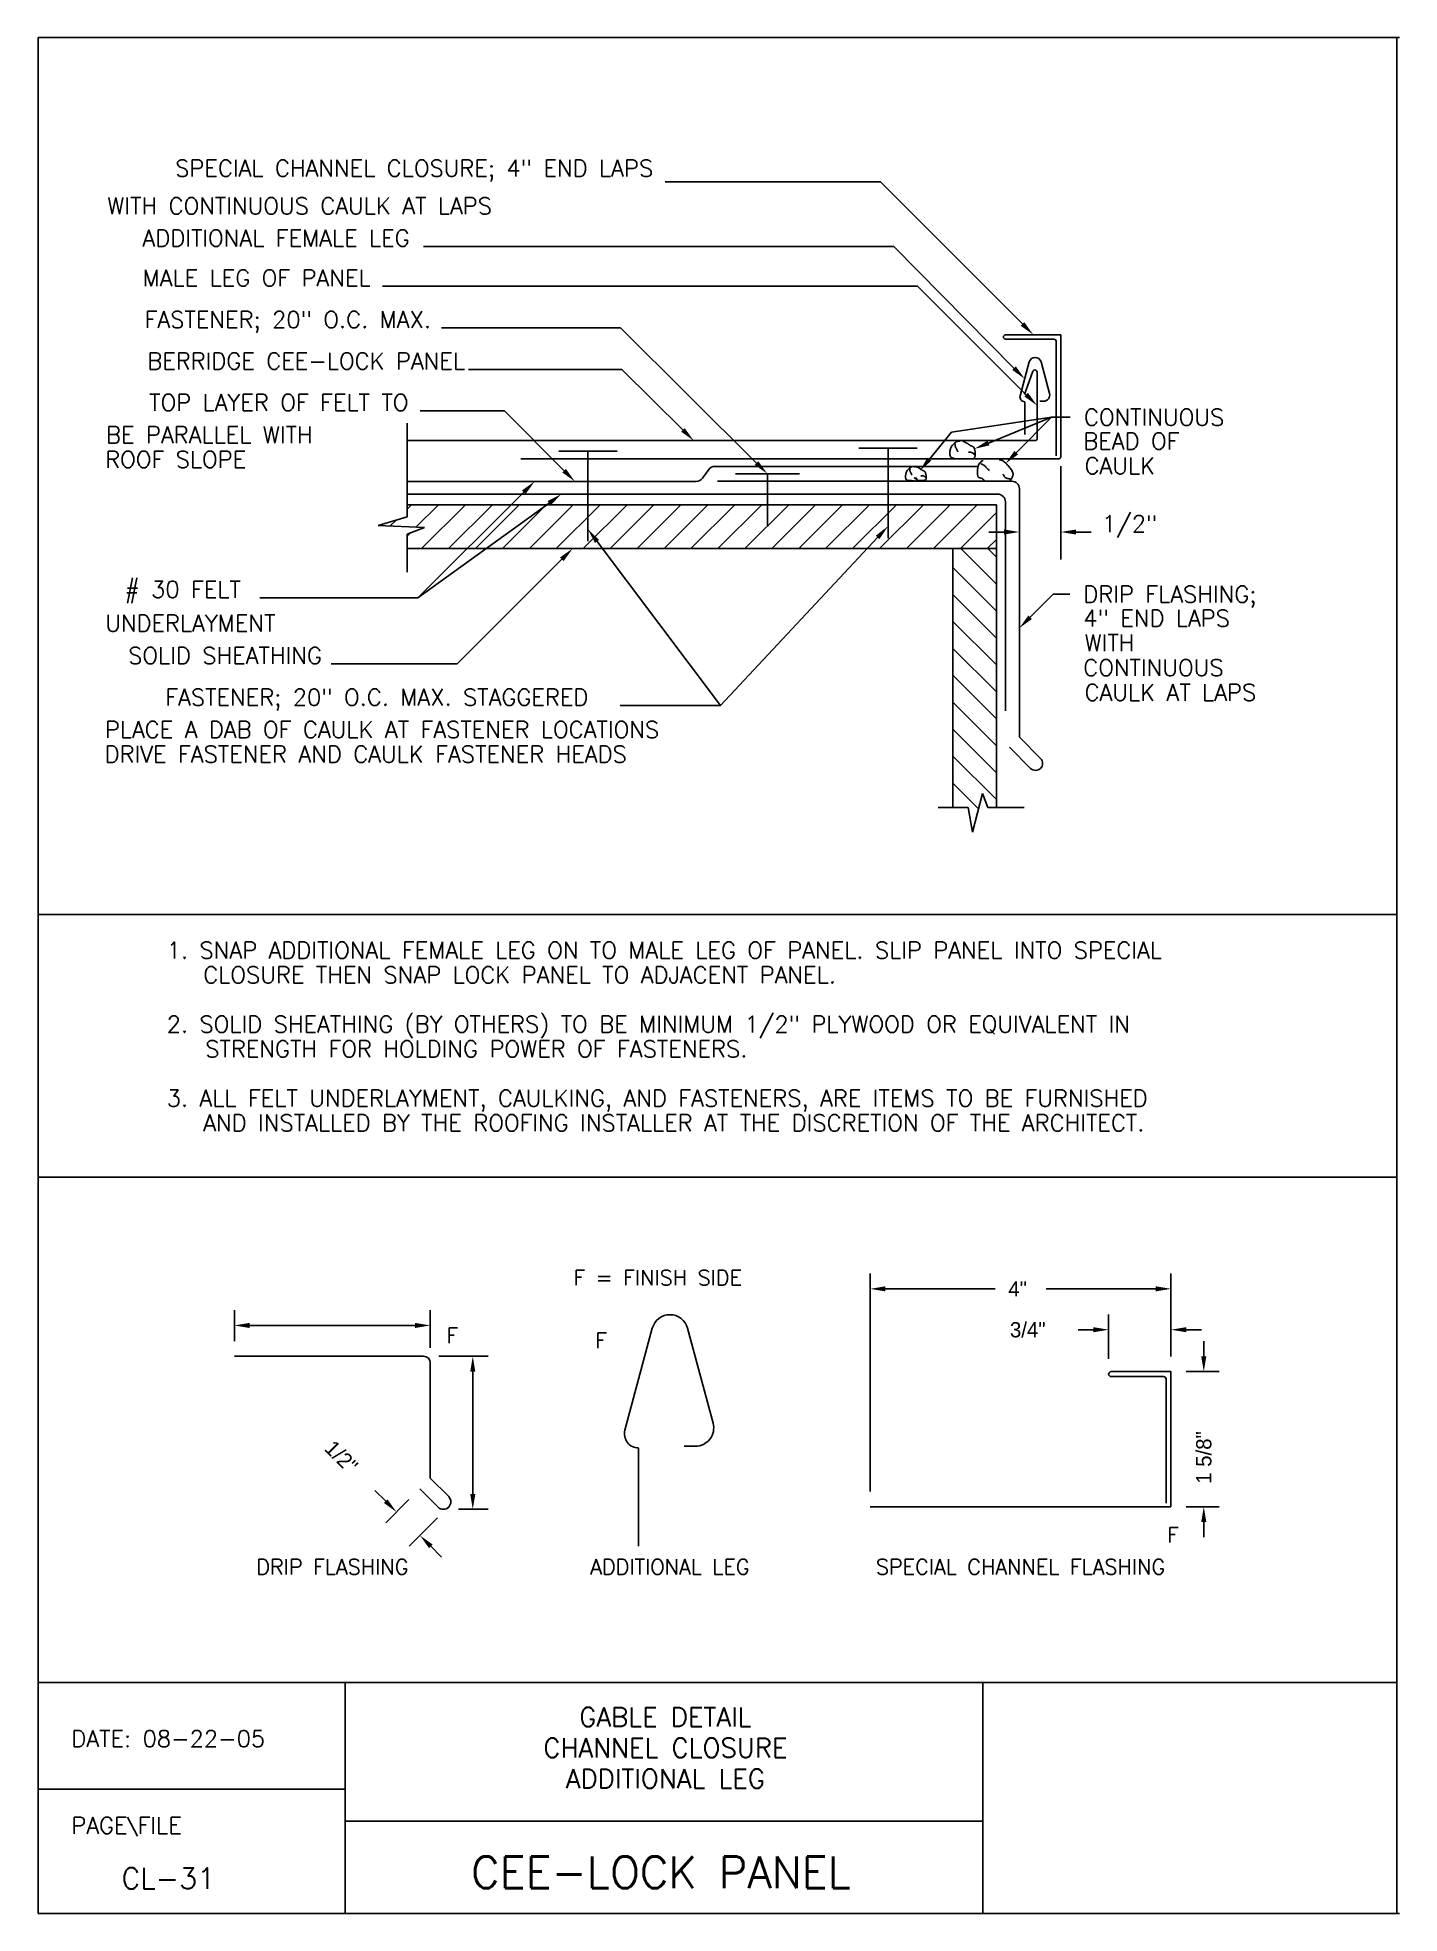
# Model space of a CAD drawing. Extents: x -3.1 to 26.4, y -6.5 to 34.1.
import ezdxf
from ezdxf.enums import TextEntityAlignment as Align

# ---------------------------------------------------------------- set-up
doc = ezdxf.new("R2010")
doc.units = 0
doc.header["$LTSCALE"] = 0.4
doc.header["$MEASUREMENT"] = 0
doc.layers.get('0').update_dxf_attribs({"linetype": 'CONTINUOUS'})
for name, color, linetype in [('1', 7, 'CONTINUOUS'), ('BORDER', 7, 'CONTINUOUS'), ('CMP-FLSH', 7, 'CONTINUOUS'), ('DIM-TXT', 7, 'CONTINUOUS'), ('STRCTR', 7, 'CONTINUOUS')]:
    doc.layers.add(name, color=color, linetype=linetype)
doc.styles.add('AU101S01', font='SIMPLEX.SHX')
doc.styles.add('ROMANS', font='romans', dxfattribs={"height": 0.275})

# ---------------------------------------------------------------- blocks, each defined once
blk = doc.blocks.new('*X0')
at = {"color": 0, "linetype": 'CONTINUOUS'}
for p, q in [((11.887, 20.151), (11.962, 20.226)), ((12.047, 19.826), (12.448, 20.226)), ((12.149, 19.441), (12.934, 20.226)), ((12.636, 19.441), (13.421, 20.226)), ((13.122, 19.441), (13.907, 20.226)), ((13.608, 19.441), (14.393, 20.226)), ((14.094, 19.441), (14.879, 20.226)), ((14.58, 19.441), (15.365, 20.226)), ((15.066, 19.441), (15.851, 20.226)), ((15.552, 19.441), (16.337, 20.226)), ((16.039, 19.441), (16.824, 20.226)), ((16.525, 19.441), (17.31, 20.226)), ((17.011, 19.441), (17.796, 20.226)), ((17.497, 19.441), (18.282, 20.226)), ((17.983, 19.441), (18.768, 20.226)), ((18.469, 19.441), (19.254, 20.226)), ((18.955, 19.441), (19.74, 20.226)), ((19.441, 19.441), (20.226, 20.226)), ((19.928, 19.441), (20.713, 20.226)), ((20.414, 19.441), (21.199, 20.226)), ((20.9, 19.441), (21.685, 20.226)), ((21.386, 19.441), (22.171, 20.226)), ((21.872, 19.441), (22.523, 20.092)), ((11.583, 19.848), (11.689, 19.953)), ((11.887, 19.665), (11.941, 19.72)), ((22.358, 19.441), (22.523, 19.606))]:
    blk.add_line(p, q, dxfattribs=at)
blk = doc.blocks.new('*X1')
at = {"color": 0, "linetype": 'CONTINUOUS'}
for p, q in [((22.523, 18.799), (21.88, 19.441)), ((22.523, 19.285), (22.366, 19.441)), ((22.523, 18.313), (21.738, 19.098)), ((22.523, 17.826), (21.738, 18.611)), ((22.523, 17.34), (21.738, 18.125)), ((22.523, 16.854), (21.738, 17.639)), ((22.523, 16.368), (21.738, 17.153)), ((22.523, 15.882), (21.738, 16.667)), ((22.523, 15.396), (21.738, 16.181)), ((22.523, 14.91), (21.738, 15.695)), ((22.202, 14.745), (21.738, 15.208)), ((22.102, 14.358), (22.082, 14.378))]:
    blk.add_line(p, q, dxfattribs=at)

msp = doc.modelspace()

# ---------------------------------------------------------------- linework, layer by layer
at = {"layer": '1', "color": 5}
for p, q in [((26.443, 34.08), (-3.038, 34.08)), ((-3.038, 34.08), (-3.038, -6.543)), ((26.383, -6.543), (26.383, 34.08)), ((-3.038, -1.543), (26.403, -1.543)), ((3.613, -6.543), (3.613, -1.554)), ((17.417, -1.543), (17.417, -4.043)), ((17.417, -4.043), (17.417, -6.543)), ((3.613, -4.543), (17.417, -4.543)), ((-3.038, -6.543), (26.443, -6.543)), ((20.907, -6.543), (6.655, -6.543))]:
    msp.add_line(p, q, dxfattribs=at)
at = {"layer": '1', "color": 7}
msp.add_line((26.403, -1.543), (20.907, -1.543), dxfattribs=at)
at = {"layer": 'BORDER', "color": 5}
for p, q in [((26.383, 15.093), (-3.038, 15.093)), ((26.383, 9.399), (-3.038, 9.399))]:
    msp.add_line(p, q, dxfattribs=at)
at = {"layer": 'CMP-FLSH', "color": 1, "linetype": 'CONTINUOUS'}
for p, q in [((19.109, 27.644), (17.917, 27.644)), ((19.109, 27.644), (19.109, 25.003)), ((17.867, 27.594), (17.867, 27.594)), ((17.917, 27.545), (18.961, 27.545)), ((19.01, 27.495), (19.01, 25.025)), ((18.425, 27.056), (18.228, 26.32)), ((18.498, 26.833), (18.325, 26.348)), ((18.594, 25.391), (18.594, 26.833)), ((18.68, 27.056), (18.864, 26.37)), ((18.327, 26.191), (18.327, 25.483)), ((18.737, 26.204), (18.656, 26.204)), ((4.951, 25.351), (18.554, 25.351)), ((19.059, 24.953), (7.414, 24.953)), ((11.671, 24.472), (18.047, 24.472)), ((18.212, 24.306), (18.212, 18.926)), ((18.454, 18.253), (17.997, 18.71)), ((18.212, 18.926), (18.669, 18.469)), ((10.262, 6.13), (9.669, 3.923)), ((11.027, 6.13), (11.578, 4.073)), ((5.311, 5.522), (1.212, 5.522)), ((5.455, 5.378), (5.455, 2.884)), ((21.495, 5.191), (20.199, 5.191)), ((20.199, 5.083), (21.334, 5.083)), ((21.388, 5.029), (21.388, 2.345)), ((21.495, 5.191), (21.495, 2.266)), ((9.966, 3.536), (9.966, 1.411)), ((11.196, 3.575), (10.954, 3.575)), ((5.455, 2.884), (5.853, 2.487)), ((5.623, 2.257), (5.226, 2.654)), ((14.982, 2.266), (21.495, 2.266))]:
    msp.add_line(p, q, dxfattribs=at)
at = {"layer": 'CMP-FLSH', "color": 6, "linetype": 'CONTINUOUS'}
for p, q in [((15.999, 25.189), (14.736, 25.189)), ((15.367, 25.189), (15.367, 23.24)), ((9.498, 25.125), (8.235, 25.125)), ((8.867, 25.125), (8.867, 23.176)), ((17.319, 24.793), (11.619, 24.793)), ((11.213, 24.466), (4.951, 24.466)), ((11.484, 24.724), (11.348, 24.535)), ((13.448, 24.632), (12.061, 24.632)), ((12.755, 24.632), (12.755, 23.488)), ((4.951, 24.192), (17.742, 24.192)), ((17.908, 24.026), (17.908, 19.497))]:
    msp.add_line(p, q, dxfattribs=at)
for points in [[(16.8, 24.973, 0), (16.793, 24.972, 0), (16.784, 24.972, 0), (16.774, 24.973, 0), (16.764, 24.976, 0), (16.754, 24.979, 0), (16.744, 24.982, 0), (16.735, 24.987, 0), (16.728, 24.992, 0), (16.722, 24.997, 0), (16.717, 25.005, 0), (16.713, 25.015, 0), (16.71, 25.027, 0), (16.708, 25.04, 0), (16.707, 25.053, 0), (16.706, 25.066, 0), (16.706, 25.079, 0), (16.706, 25.091, 0), (16.707, 25.101, 0), (16.708, 25.112, 0), (16.709, 25.125, 0), (16.712, 25.14, 0), (16.715, 25.155, 0), (16.719, 25.17, 0), (16.723, 25.185, 0), (16.728, 25.198, 0), (16.733, 25.211, 0), (16.738, 25.221, 0), (16.748, 25.234, 0), (16.76, 25.25, 0), (16.775, 25.265, 0), (16.792, 25.281, 0), (16.81, 25.297, 0), (16.828, 25.311, 0), (16.845, 25.323, 0), (16.862, 25.333, 0), (16.878, 25.34, 0), (16.882, 25.342, 0), (16.888, 25.342, 0), (16.895, 25.342, 0), (16.902, 25.342, 0), (16.908, 25.342, 0), (16.915, 25.341, 0), (16.92, 25.341, 0), (16.923, 25.341, 0), (16.924, 25.34, 0)], [(16.816, 25.293, 0), (16.816, 25.284, 0), (16.817, 25.275, 0), (16.818, 25.264, 0), (16.82, 25.254, 0), (16.822, 25.243, 0), (16.824, 25.232, 0), (16.826, 25.222, 0), (16.829, 25.212, 0), (16.831, 25.205, 0), (16.835, 25.195, 0), (16.84, 25.184, 0), (16.847, 25.171, 0), (16.854, 25.158, 0), (16.861, 25.146, 0), (16.867, 25.134, 0), (16.873, 25.125, 0), (16.876, 25.119, 0), (16.878, 25.117, 0)], [(17.227, 24.973, 0), (17.23, 24.975, 0), (17.233, 24.978, 0), (17.236, 24.982, 0), (17.239, 24.985, 0), (17.242, 24.989, 0), (17.245, 24.994, 0), (17.247, 24.998, 0), (17.249, 25.001, 0), (17.251, 25.005, 0), (17.253, 25.015, 0), (17.255, 25.026, 0), (17.255, 25.039, 0), (17.256, 25.053, 0), (17.255, 25.067, 0), (17.254, 25.081, 0), (17.253, 25.094, 0), (17.252, 25.106, 0), (17.251, 25.117, 0), (17.249, 25.126, 0), (17.247, 25.137, 0), (17.245, 25.148, 0), (17.242, 25.161, 0), (17.238, 25.173, 0), (17.234, 25.185, 0), (17.23, 25.196, 0), (17.225, 25.205, 0), (17.22, 25.213, 0), (17.214, 25.217, 0), (17.207, 25.221, 0), (17.199, 25.225, 0), (17.191, 25.229, 0), (17.181, 25.232, 0), (17.172, 25.235, 0), (17.164, 25.238, 0), (17.156, 25.241, 0), (17.15, 25.245, 0), (17.144, 25.248, 0), (17.139, 25.252, 0), (17.132, 25.257, 0), (17.126, 25.262, 0), (17.119, 25.267, 0), (17.112, 25.272, 0), (17.106, 25.277, 0), (17.1, 25.281, 0), (17.095, 25.285, 0), (17.085, 25.291, 0), (17.071, 25.298, 0), (17.055, 25.306, 0), (17.039, 25.314, 0), (17.023, 25.322, 0), (17.009, 25.33, 0), (16.997, 25.335, 0), (16.989, 25.339, 0), (16.986, 25.34, 0)], [(15.824, 24.488, 0), (15.818, 24.488, 0), (15.81, 24.488, 0), (15.802, 24.489, 0), (15.794, 24.491, 0), (15.786, 24.493, 0), (15.778, 24.496, 0), (15.771, 24.5, 0), (15.765, 24.504, 0), (15.76, 24.508, 0), (15.756, 24.514, 0), (15.753, 24.523, 0), (15.751, 24.532, 0), (15.749, 24.543, 0), (15.748, 24.554, 0), (15.748, 24.565, 0), (15.747, 24.575, 0), (15.748, 24.584, 0), (15.748, 24.592, 0), (15.749, 24.602, 0), (15.75, 24.612, 0), (15.752, 24.624, 0), (15.755, 24.636, 0), (15.758, 24.649, 0), (15.761, 24.661, 0), (15.765, 24.672, 0), (15.769, 24.682, 0), (15.773, 24.69, 0), (15.781, 24.701, 0), (15.791, 24.713, 0), (15.804, 24.726, 0), (15.817, 24.739, 0), (15.831, 24.752, 0), (15.846, 24.763, 0), (15.86, 24.773, 0), (15.874, 24.781, 0), (15.887, 24.787, 0), (15.89, 24.788, 0), (15.895, 24.788, 0), (15.9, 24.789, 0), (15.906, 24.789, 0), (15.912, 24.788, 0), (15.917, 24.788, 0), (15.921, 24.788, 0), (15.924, 24.787, 0), (15.925, 24.787, 0)], [(15.925, 24.787, 0), (15.927, 24.787, 0), (15.93, 24.787, 0), (15.933, 24.786, 0), (15.936, 24.786, 0), (15.939, 24.786, 0), (15.943, 24.786, 0), (15.946, 24.786, 0), (15.948, 24.785, 0), (15.951, 24.785, 0), (15.953, 24.786, 0), (15.956, 24.786, 0), (15.959, 24.787, 0), (15.963, 24.788, 0), (15.966, 24.789, 0), (15.969, 24.789, 0), (15.972, 24.789, 0), (15.974, 24.789, 0), (15.975, 24.787, 0)], [(16.171, 24.488, 0), (16.173, 24.49, 0), (16.175, 24.493, 0), (16.178, 24.496, 0), (16.18, 24.499, 0), (16.183, 24.502, 0), (16.185, 24.505, 0), (16.187, 24.509, 0), (16.188, 24.512, 0), (16.19, 24.514, 0), (16.191, 24.523, 0), (16.193, 24.532, 0), (16.193, 24.543, 0), (16.194, 24.554, 0), (16.193, 24.565, 0), (16.193, 24.577, 0), (16.192, 24.587, 0), (16.191, 24.597, 0), (16.19, 24.605, 0), (16.188, 24.613, 0), (16.187, 24.622, 0), (16.185, 24.631, 0), (16.182, 24.641, 0), (16.179, 24.651, 0), (16.176, 24.661, 0), (16.173, 24.67, 0), (16.169, 24.677, 0), (16.164, 24.683, 0), (16.16, 24.687, 0), (16.154, 24.69, 0), (16.148, 24.693, 0), (16.141, 24.696, 0), (16.133, 24.699, 0), (16.126, 24.702, 0), (16.119, 24.704, 0), (16.113, 24.707, 0), (16.107, 24.709, 0), (16.103, 24.712, 0), (16.098, 24.715, 0), (16.093, 24.719, 0), (16.088, 24.723, 0), (16.083, 24.727, 0), (16.077, 24.732, 0), (16.072, 24.736, 0), (16.068, 24.739, 0), (16.063, 24.742, 0), (16.055, 24.747, 0), (16.044, 24.753, 0), (16.031, 24.759, 0), (16.018, 24.766, 0), (16.005, 24.773, 0), (15.993, 24.778, 0), (15.984, 24.783, 0), (15.977, 24.786, 0), (15.975, 24.787, 0)], [(17.258, 25.029, 0), (17.253, 25.036, 0), (17.246, 25.044, 0), (17.237, 25.052, 0), (17.228, 25.061, 0), (17.218, 25.069, 0), (17.208, 25.076, 0), (17.198, 25.083, 0), (17.189, 25.089, 0), (17.181, 25.093, 0), (17.174, 25.095, 0), (17.165, 25.096, 0), (17.155, 25.098, 0), (17.145, 25.099, 0), (17.135, 25.1, 0), (17.125, 25.1, 0), (17.118, 25.1, 0), (17.113, 25.101, 0), (17.111, 25.101, 0)], [(17.426, 24.92, 0), (17.417, 24.916, 0), (17.406, 24.911, 0), (17.395, 24.903, 0), (17.383, 24.895, 0), (17.372, 24.886, 0), (17.362, 24.876, 0), (17.353, 24.867, 0), (17.345, 24.857, 0), (17.34, 24.848, 0), (17.329, 24.824, 0), (17.32, 24.794, 0), (17.312, 24.759, 0), (17.306, 24.723, 0), (17.303, 24.686, 0), (17.303, 24.649, 0), (17.305, 24.616, 0), (17.312, 24.586, 0), (17.322, 24.563, 0), (17.327, 24.558, 0), (17.333, 24.554, 0), (17.341, 24.551, 0), (17.35, 24.548, 0), (17.359, 24.546, 0), (17.369, 24.543, 0), (17.378, 24.541, 0), (17.385, 24.539, 0), (17.392, 24.536, 0), (17.397, 24.533, 0), (17.403, 24.53, 0), (17.409, 24.526, 0), (17.416, 24.522, 0), (17.423, 24.518, 0), (17.429, 24.514, 0), (17.435, 24.509, 0), (17.44, 24.505, 0), (17.444, 24.5, 0), (17.445, 24.498, 0), (17.447, 24.495, 0), (17.448, 24.491, 0), (17.449, 24.487, 0), (17.45, 24.483, 0), (17.451, 24.479, 0), (17.452, 24.476, 0), (17.452, 24.474, 0), (17.452, 24.474, 0)], [(17.374, 24.848, 0), (17.382, 24.846, 0), (17.391, 24.843, 0), (17.4, 24.839, 0), (17.41, 24.835, 0), (17.419, 24.831, 0), (17.429, 24.826, 0), (17.438, 24.821, 0), (17.446, 24.817, 0), (17.452, 24.813, 0), (17.464, 24.804, 0), (17.476, 24.792, 0), (17.488, 24.778, 0), (17.501, 24.764, 0), (17.514, 24.749, 0), (17.527, 24.735, 0), (17.54, 24.722, 0), (17.553, 24.712, 0), (17.565, 24.706, 0)], [(17.773, 24.938, 0), (17.78, 24.937, 0), (17.787, 24.936, 0), (17.796, 24.935, 0), (17.804, 24.933, 0), (17.813, 24.931, 0), (17.822, 24.928, 0), (17.83, 24.925, 0), (17.837, 24.923, 0), (17.843, 24.92, 0), (17.857, 24.911, 0), (17.873, 24.899, 0), (17.89, 24.886, 0), (17.908, 24.87, 0), (17.925, 24.855, 0), (17.941, 24.838, 0), (17.957, 24.823, 0), (17.97, 24.808, 0), (17.981, 24.795, 0), (17.992, 24.781, 0), (18.005, 24.765, 0), (18.018, 24.747, 0), (18.032, 24.728, 0), (18.045, 24.708, 0), (18.056, 24.688, 0), (18.066, 24.669, 0), (18.073, 24.651, 0), (18.077, 24.634, 0), (18.077, 24.624, 0), (18.075, 24.612, 0), (18.072, 24.6, 0), (18.068, 24.586, 0), (18.063, 24.573, 0), (18.058, 24.56, 0), (18.052, 24.548, 0), (18.047, 24.536, 0), (18.042, 24.527, 0), (18.04, 24.523, 0), (18.037, 24.519, 0), (18.033, 24.513, 0), (18.029, 24.508, 0), (18.025, 24.503, 0), (18.022, 24.498, 0), (18.019, 24.495, 0), (18.017, 24.492, 0), (18.016, 24.491, 0)], [(15.824, 24.488, 0), (15.826, 24.488, 0), (15.83, 24.488, 0), (15.833, 24.488, 0), (15.837, 24.487, 0), (15.841, 24.487, 0), (15.844, 24.487, 0), (15.848, 24.486, 0), (15.851, 24.486, 0), (15.854, 24.486, 0), (15.86, 24.485, 0), (15.866, 24.484, 0), (15.873, 24.484, 0), (15.881, 24.483, 0), (15.888, 24.482, 0), (15.896, 24.481, 0), (15.903, 24.48, 0), (15.91, 24.48, 0), (15.915, 24.48, 0), (15.921, 24.479, 0), (15.928, 24.478, 0), (15.935, 24.477, 0), (15.943, 24.476, 0), (15.951, 24.475, 0), (15.959, 24.475, 0), (15.966, 24.476, 0), (15.972, 24.477, 0), (15.976, 24.48, 0), (15.979, 24.482, 0), (15.981, 24.486, 0), (15.983, 24.491, 0), (15.985, 24.496, 0), (15.986, 24.502, 0), (15.986, 24.507, 0), (15.986, 24.513, 0), (15.986, 24.517, 0), (15.984, 24.521, 0), (15.981, 24.524, 0), (15.977, 24.526, 0), (15.971, 24.528, 0), (15.964, 24.53, 0), (15.957, 24.532, 0), (15.951, 24.533, 0), (15.946, 24.535, 0), (15.943, 24.538, 0), (15.943, 24.541, 0), (15.943, 24.542, 0), (15.945, 24.543, 0), (15.946, 24.543, 0), (15.948, 24.543, 0), (15.95, 24.543, 0), (15.952, 24.542, 0), (15.954, 24.542, 0), (15.955, 24.542, 0), (15.957, 24.541, 0), (15.96, 24.541, 0), (15.963, 24.54, 0), (15.967, 24.539, 0), (15.972, 24.539, 0), (15.976, 24.538, 0), (15.98, 24.536, 0), (15.983, 24.535, 0), (15.986, 24.533, 0), (15.988, 24.531, 0), (15.99, 24.528, 0), (15.99, 24.525, 0), (15.99, 24.521, 0), (15.99, 24.517, 0), (15.99, 24.512, 0), (15.99, 24.508, 0), (15.99, 24.504, 0), (15.991, 24.501, 0), (15.992, 24.498, 0), (15.994, 24.497, 0), (15.996, 24.495, 0), (15.999, 24.494, 0), (16.002, 24.493, 0), (16.005, 24.492, 0), (16.008, 24.491, 0), (16.011, 24.491, 0), (16.014, 24.49, 0), (16.016, 24.49, 0), (16.026, 24.489, 0), (16.037, 24.488, 0), (16.05, 24.487, 0), (16.063, 24.487, 0), (16.077, 24.487, 0), (16.09, 24.487, 0), (16.103, 24.488, 0), (16.115, 24.488, 0), (16.125, 24.488, 0), (16.129, 24.488, 0), (16.135, 24.489, 0), (16.141, 24.49, 0), (16.148, 24.492, 0), (16.155, 24.493, 0), (16.161, 24.493, 0), (16.166, 24.493, 0), (16.169, 24.491, 0), (16.171, 24.488, 0)], [(15.836, 24.748, 0), (15.837, 24.742, 0), (15.837, 24.734, 0), (15.838, 24.725, 0), (15.84, 24.717, 0), (15.841, 24.708, 0), (15.843, 24.699, 0), (15.845, 24.691, 0), (15.847, 24.683, 0), (15.849, 24.677, 0), (15.852, 24.669, 0), (15.856, 24.66, 0), (15.862, 24.65, 0), (15.867, 24.639, 0), (15.873, 24.629, 0), (15.878, 24.62, 0), (15.883, 24.612, 0), (15.886, 24.607, 0), (15.887, 24.605, 0)], [(16.196, 24.534, 0), (16.191, 24.54, 0), (16.185, 24.546, 0), (16.179, 24.553, 0), (16.171, 24.56, 0), (16.163, 24.566, 0), (16.155, 24.573, 0), (16.147, 24.578, 0), (16.139, 24.583, 0), (16.133, 24.586, 0), (16.127, 24.588, 0), (16.12, 24.589, 0), (16.112, 24.59, 0), (16.104, 24.591, 0), (16.095, 24.591, 0), (16.088, 24.592, 0), (16.082, 24.592, 0), (16.077, 24.592, 0), (16.076, 24.592, 0)], [(18.033, 24.518, 0), (18.02, 24.518, 0), (18.005, 24.52, 0), (17.988, 24.524, 0), (17.97, 24.528, 0), (17.952, 24.534, 0), (17.935, 24.54, 0), (17.919, 24.548, 0), (17.906, 24.555, 0), (17.895, 24.563, 0), (17.89, 24.568, 0), (17.885, 24.575, 0), (17.88, 24.584, 0), (17.875, 24.594, 0), (17.87, 24.603, 0), (17.866, 24.612, 0), (17.863, 24.619, 0), (17.861, 24.624, 0), (17.86, 24.625, 0)]]:
    msp.add_polyline3d(points, dxfattribs=at)
at = {"layer": 'CMP-FLSH', "color": 1, "linetype": 'CONTINUOUS'}
for centre, radius, start, end in [((17.917, 27.594), 0.0497, 90.0094, 179.9959), ((17.917, 27.594), 0.0497, 180.0041, 269.9906), ((18.961, 27.495), 0.0497, 0.0132, 89.9868), ((18.553, 27.022), 0.132, 14.9994, 165.0006), ((18.546, 26.833), 0.048, 359.9975, 180.0025), ((18.327, 26.294), 0.102, 164.8219, 270.001), ((18.737, 26.336), 0.132, 269.9944, 15.0039), ((18.554, 25.391), 0.04, 269.9859, 0.0141), ((19.059, 25.003), 0.0497, 270.0116, 359.9831), ((18.047, 24.306), 0.166, 0, 89.9984), ((18.561, 18.361), 0.152, 225, 45), ((10.645, 6.028), 0.396, 14.9994, 165.0006), ((5.311, 5.378), 0.144, 359.9995, 89.9969), ((20.199, 5.137), 0.054, 90.0134, 270.0012), ((21.334, 5.029), 0.054, 0.0064, 90.0009), ((11.196, 3.971), 0.396, 269.9958, 15.0033), ((9.966, 3.844), 0.307, 164.8219, 270.001), ((5.738, 2.372), 0.162, 225, 45)]:
    msp.add_arc(centre, radius, start, end, dxfattribs=at)
at = {"layer": 'CMP-FLSH', "color": 6, "linetype": 'CONTINUOUS'}
for centre, start, end in [((11.619, 24.627), 90.001, 144.1153), ((11.213, 24.632), 269.9894, 324.1294), ((17.742, 24.026), 0.0097, 89.9935)]:
    msp.add_arc(centre, 0.166, start, end, dxfattribs=at)
at = {"layer": 'STRCTR', "color": 3, "linetype": 'CONTINUOUS'}
for p, q in [((15.201, 30.953), (10.543, 30.953)), ((18.279, 27.877), (15.201, 30.953)), ((15.49, 29.556), (5.311, 29.556)), ((18.095, 26.923), (15.49, 29.556)), ((16.008, 28.692), (4.419, 28.692)), ((18.36, 26.345), (16.008, 28.692)), ((9.577, 27.793), (5.698, 27.793)), ((12.521, 24.865), (9.577, 27.793)), ((9.602, 26.894), (6.28, 26.894)), ((10.924, 25.584), (9.602, 26.894)), ((7.059, 25.996), (5.233, 25.996)), ((8.353, 24.7), (7.059, 25.996)), ((16.741, 25.537), (18.905, 25.858)), ((17.543, 25.299), (18.905, 25.858)), ((18.142, 25.088), (18.905, 25.858)), ((18.905, 25.858), (19.312, 25.858)), ((16.262, 24.951), (16.741, 25.537)), ((19.109, 24.796), (19.109, 22.778)), ((7.479, 24.233), (5.188, 21.949)), ((8.028, 23.999), (5.188, 21.949)), ((9.065, 23.169), (11.738, 19.614)), ((15.142, 23.256), (11.738, 19.614)), ((17.882, 23.372), (17.552, 23.372)), ((19.439, 23.372), (19.769, 23.372)), ((8.304, 22.782), (6.036, 20.517)), ((5.188, 21.949), (1.764, 21.949)), ((18.446, 21.526), (18.942, 22.024)), ((18.942, 22.024), (19.301, 22.024)), ((6.036, 20.517), (3.305, 20.517)), ((11.738, 19.614), (9.567, 19.614)), ((14.982, 2.596), (14.982, 7.313)), ((21.495, 5.521), (21.495, 7.313)), ((15.312, 6.983), (17.689, 6.983)), ((21.165, 6.983), (18.789, 6.983)), ((1.212, 5.852), (1.212, 6.521)), ((5.455, 5.708), (5.455, 6.521)), ((1.542, 6.191), (5.125, 6.191)), ((19.815, 6.098), (19.485, 6.098)), ((20.145, 5.467), (20.145, 6.428)), ((21.825, 6.098), (22.155, 6.098)), ((22.205, 5.521), (22.205, 5.851)), ((5.641, 5.522), (6.705, 5.522)), ((6.375, 5.192), (6.375, 2.539)), ((21.825, 5.191), (22.535, 5.191)), ((4.49, 2.385), (4.256, 2.618)), ((4.992, 2.421), (4.49, 1.918)), ((6.068, 2.209), (6.705, 2.209)), ((21.825, 2.266), (22.535, 2.266)), ((5.614, 2.024), (4.999, 1.409)), ((22.205, 1.936), (22.205, 1.606)), ((5.465, 1.409), (5.699, 1.175))]:
    msp.add_line(p, q, dxfattribs=at)
at = {"layer": 'STRCTR', "color": 2, "linetype": 'CONTINUOUS'}
for p, q in [((4.951, 23.957), (4.951, 25.729)), ((4.951, 23.698), (4.324, 23.515)), ((4.951, 23.698), (4.951, 23.957)), ((4.324, 23.515), (5.328, 23.467)), ((5.328, 23.467), (4.951, 23.324)), ((4.951, 23.015), (4.951, 23.324)), ((4.951, 23.015), (4.951, 22.502)), ((17.414, 17.706), (17.198, 16.871)), ((17.531, 17.408), (17.414, 17.706)), ((16.773, 17.408), (16.456, 17.408)), ((17.101, 17.408), (16.773, 17.408)), ((17.198, 16.871), (17.101, 17.408)), ((17.531, 17.408), (17.715, 17.408)), ((17.715, 17.408), (18.314, 17.408))]:
    msp.add_line(p, q, dxfattribs=at)
at = {"layer": 'STRCTR', "color": 4, "linetype": 'CONTINUOUS'}
for p, q in [((17.715, 23.957), (4.951, 23.957)), ((17.715, 23.015), (17.715, 23.957)), ((16.773, 23.015), (4.951, 23.015)), ((16.773, 17.408), (16.773, 23.015)), ((17.715, 23.015), (16.773, 23.015)), ((17.715, 23.015), (17.715, 17.408))]:
    msp.add_line(p, q, dxfattribs=at)
at = {"layer": 'STRCTR', "color": 5, "linetype": 'CONTINUOUS'}
msp.add_line((-3.051, -3.853), (3.613, -3.853), dxfattribs=at)
at = {"layer": 'STRCTR', "color": 3, "linetype": 'CONTINUOUS'}
for points in [[(18.318, 27.916), (18.241, 27.838), (18.513, 27.644)], [(18.134, 26.961), (18.056, 26.884), (18.327, 26.688)], [(18.399, 26.384), (18.322, 26.306), (18.594, 26.112)], [(10.963, 25.623), (10.885, 25.545), (11.159, 25.351)], [(17.564, 25.248), (17.522, 25.35), (17.238, 25.173)], [(12.559, 24.904), (12.482, 24.826), (12.755, 24.632)], [(16.305, 24.916), (16.22, 24.985), (16.054, 24.695)], [(18.181, 25.05), (18.103, 25.127), (17.91, 24.854)], [(7.44, 24.272), (7.518, 24.194), (7.713, 24.466)], [(8.392, 24.739), (8.314, 24.661), (8.586, 24.466)], [(7.996, 24.043), (8.06, 23.954), (8.295, 24.192)], [(9.021, 23.136), (9.109, 23.202), (8.867, 23.433)], [(15.102, 23.293), (15.182, 23.218), (15.367, 23.497)], [(17.882, 23.427), (17.882, 23.317), (18.212, 23.372)], [(19.439, 23.427), (19.439, 23.317), (19.109, 23.372)], [(8.265, 22.821), (8.343, 22.743), (8.538, 23.015)], [(18.484, 21.488), (18.407, 21.565), (18.212, 21.293)], [(15.312, 7.038), (15.312, 6.928), (14.982, 6.983)], [(21.165, 7.038), (21.165, 6.928), (21.495, 6.983)], [(1.542, 6.246), (1.542, 6.136), (1.212, 6.191)], [(5.125, 6.246), (5.125, 6.136), (5.455, 6.191)], [(19.815, 6.153), (19.815, 6.043), (20.145, 6.098)], [(21.825, 6.153), (21.825, 6.043), (21.495, 6.098)], [(6.32, 5.192), (6.43, 5.192), (6.375, 5.522)], [(22.15, 5.521), (22.26, 5.521), (22.205, 5.191)], [(6.32, 2.539), (6.43, 2.539), (6.375, 2.209)], [(4.451, 2.346), (4.528, 2.423), (4.723, 2.151)], [(22.15, 1.936), (22.26, 1.936), (22.205, 2.266)], [(5.426, 1.37), (5.504, 1.448), (5.232, 1.642)]]:
    msp.add_solid(points, dxfattribs=at)

# ---------------------------------------------------------------- block references
at = {"layer": 'STRCTR', "color": 4, "linetype": 'CONTINUOUS', "xscale": 1.2, "yscale": 1.2, "zscale": 1.2}
for name in ['*X0', '*X1']:
    msp.add_blockref(name, (-9.313, -0.315), dxfattribs=at)

# ---------------------------------------------------------------- texts
at = {"layer": '1', "color": 7, "style": 'AU101S01'}
for s, p in [('DATE: 08-22-05', (-2.319, -2.937)), ('PAGE\\FILE', (-2.319, -4.815))]:
    msp.add_text(s, height=0.36, dxfattribs=at).set_placement(p)
at = {"layer": 'BORDER', "color": 2, "linetype": 'CONTINUOUS', "style": 'ROMANS'}
msp.add_text('CL-31', height=0.4557, dxfattribs=at).set_placement((-0.219, -5.779), align=Align.MIDDLE)
at = {"layer": 'BORDER', "color": 5, "style": 'ROMANS'}
msp.add_text('CEE-LOCK PANEL', height=0.6875, dxfattribs=at).set_placement((10.45, -5.651), align=Align.MIDDLE)
at = {"layer": 'DIM-TXT', "color": 4, "linetype": 'CONTINUOUS', "style": 'ROMANS'}
for s, p in [('DRIP FLASHING', (3.334, 0.798)), ('ADDITIONAL LEG', (10.644, 0.798)), ('SPECIAL CHANNEL FLASHING', (18.238, 0.798))]:
    msp.add_text(s, height=0.33, dxfattribs=at).set_placement(p, align=Align.CENTER)
at = {"layer": 'STRCTR', "color": 3, "linetype": 'CONTINUOUS', "style": 'ROMANS'}
for s, p in [('SPECIAL CHANNEL CLOSURE; 4" END LAPS', (10.283, 31.07)), ('ADDITIONAL FEMALE LEG', (5.009, 29.556)), ('MALE LEG OF PANEL', (4.163, 28.692)), ('FASTENER; 20" O.C. MAX.', (5.469, 27.793)), ('BERRIDGE CEE-LOCK PANEL', (6.208, 26.894)), ('TOP LAYER OF FELT TO', (4.982, 25.996)), ('# 30 FELT', (1.353, 21.949)), ('SOLID SHEATHING', (3.109, 20.517)), ('FASTENER; 20" O.C. MAX. STAGGERED', (8.879, 19.614))]:
    msp.add_text(s, height=0.36, dxfattribs=at).set_placement(p, align=Align.RIGHT)
for s, height, p in [('WITH CONTINUOUS CAULK AT LAPS', 0.36, (-1.54, 30.254)), ('BE PARALLEL WITH', 0.36, (-1.566, 25.296)), ('BEAD OF', 0.36, (19.595, 25.161)), ('ROOF SLOPE', 0.36, (-1.586, 24.763)), ('CAULK', 0.36, (19.624, 24.627)), ('DRIP FLASHING;', 0.36, (19.598, 21.844)), ('UNDERLAYMENT', 0.36, (-1.586, 21.215)), ('4" END LAPS', 0.36, (19.595, 21.325)), ('WITH', 0.36, (19.624, 20.791)), ('CONTINUOUS', 0.36, (19.595, 20.254)), ('CAULK AT LAPS', 0.36, (19.624, 19.719)), ('PLACE A DAB OF CAULK AT FASTENER LOCATIONS', 0.36, (-1.592, 18.915)), ('DRIVE FASTENER AND CAULK FASTENER HEADS', 0.36, (-1.598, 18.381)), ('1. SNAP ADDITIONAL FEMALE LEG ON TO MALE LEG OF PANEL. SLIP PANEL INTO SPECIAL', 0.36, (-0.253, 14.136)), ('CLOSURE THEN SNAP LOCK PANEL TO ADJACENT PANEL.', 0.36, (0.538, 13.602)), ('2. SOLID SHEATHING (BY OTHERS) TO BE MINIMUM 1/2" PLYWOOD OR EQUIVALENT IN', 0.36, (-0.253, 12.534)), ('STRENGTH FOR HOLDING POWER OF FASTENERS.', 0.36, (0.581, 11.999)), ('3. ALL FELT UNDERLAYMENT, CAULKING, AND FASTENERS, ARE ITEMS TO BE FURNISHED', 0.36, (-0.253, 10.931)), ('AND INSTALLED BY THE ROOFING INSTALLER AT THE DISCRETION OF THE ARCHITECT.', 0.36, (0.538, 10.396)), ('F = FINISH SIDE', 0.33, (8.556, 7.06)), ('F', 0.33, (5.805, 5.808)), ('F', 0.33, (9.029, 5.701)), ('F', 0.33, (21.413, 1.488))]:
    msp.add_text(s, height=height, dxfattribs=at).set_placement(p)
msp.add_text('CONTINUOUS', height=0.36, rotation=360, dxfattribs=at).set_placement((19.609, 25.678))
for s, height, p in [('1/2"', 0.36, (20.6, 23.372)), ('GABLE DETAIL', 0.4125, (10.545, -2.494)), ('CHANNEL CLOSURE', 0.4125, (10.545, -3.162)), ('ADDITIONAL LEG', 0.4125, (10.545, -3.829))]:
    msp.add_text(s, height=height, dxfattribs=at).set_placement(p, align=Align.CENTER)
at = {"layer": 'STRCTR', "color": 3, "linetype": 'CONTINUOUS'}
for s, p in [('4"', (17.972, 6.818)), ('3/4"', (18.008, 5.933))]:
    msp.add_text(s, height=0.33, dxfattribs=at).set_placement(p)
for s, rotation, p in [('1/2"', 315, (3.139, 3.501)), ('1 5/8"', 90, (22.37, 2.762))]:
    msp.add_text(s, height=0.33, rotation=rotation, dxfattribs=at).set_placement(p)

doc.saveas('drawing.dxf')
